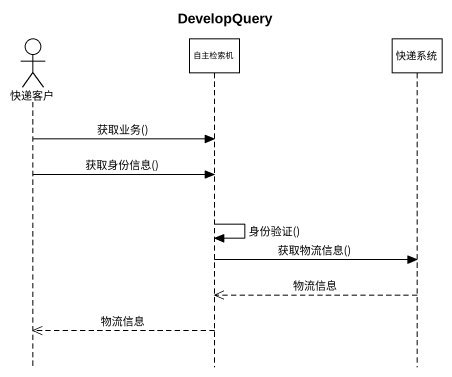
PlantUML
@startuml
title DevelopQuery
hide footbox
actor 快递客户
participant 自主检索机
participant 快递系统

快递客户 -> 自主检索机 : 获取业务()
快递客户 -> 自主检索机 : 获取身份信息()
自主检索机 -> 自主检索机 : 身份验证()
自主检索机 -> 快递系统 : 获取物流信息()
快递系统 -->> 自主检索机 : 物流信息
自主检索机 -->> 快递客户 : 物流信息
@enduml
